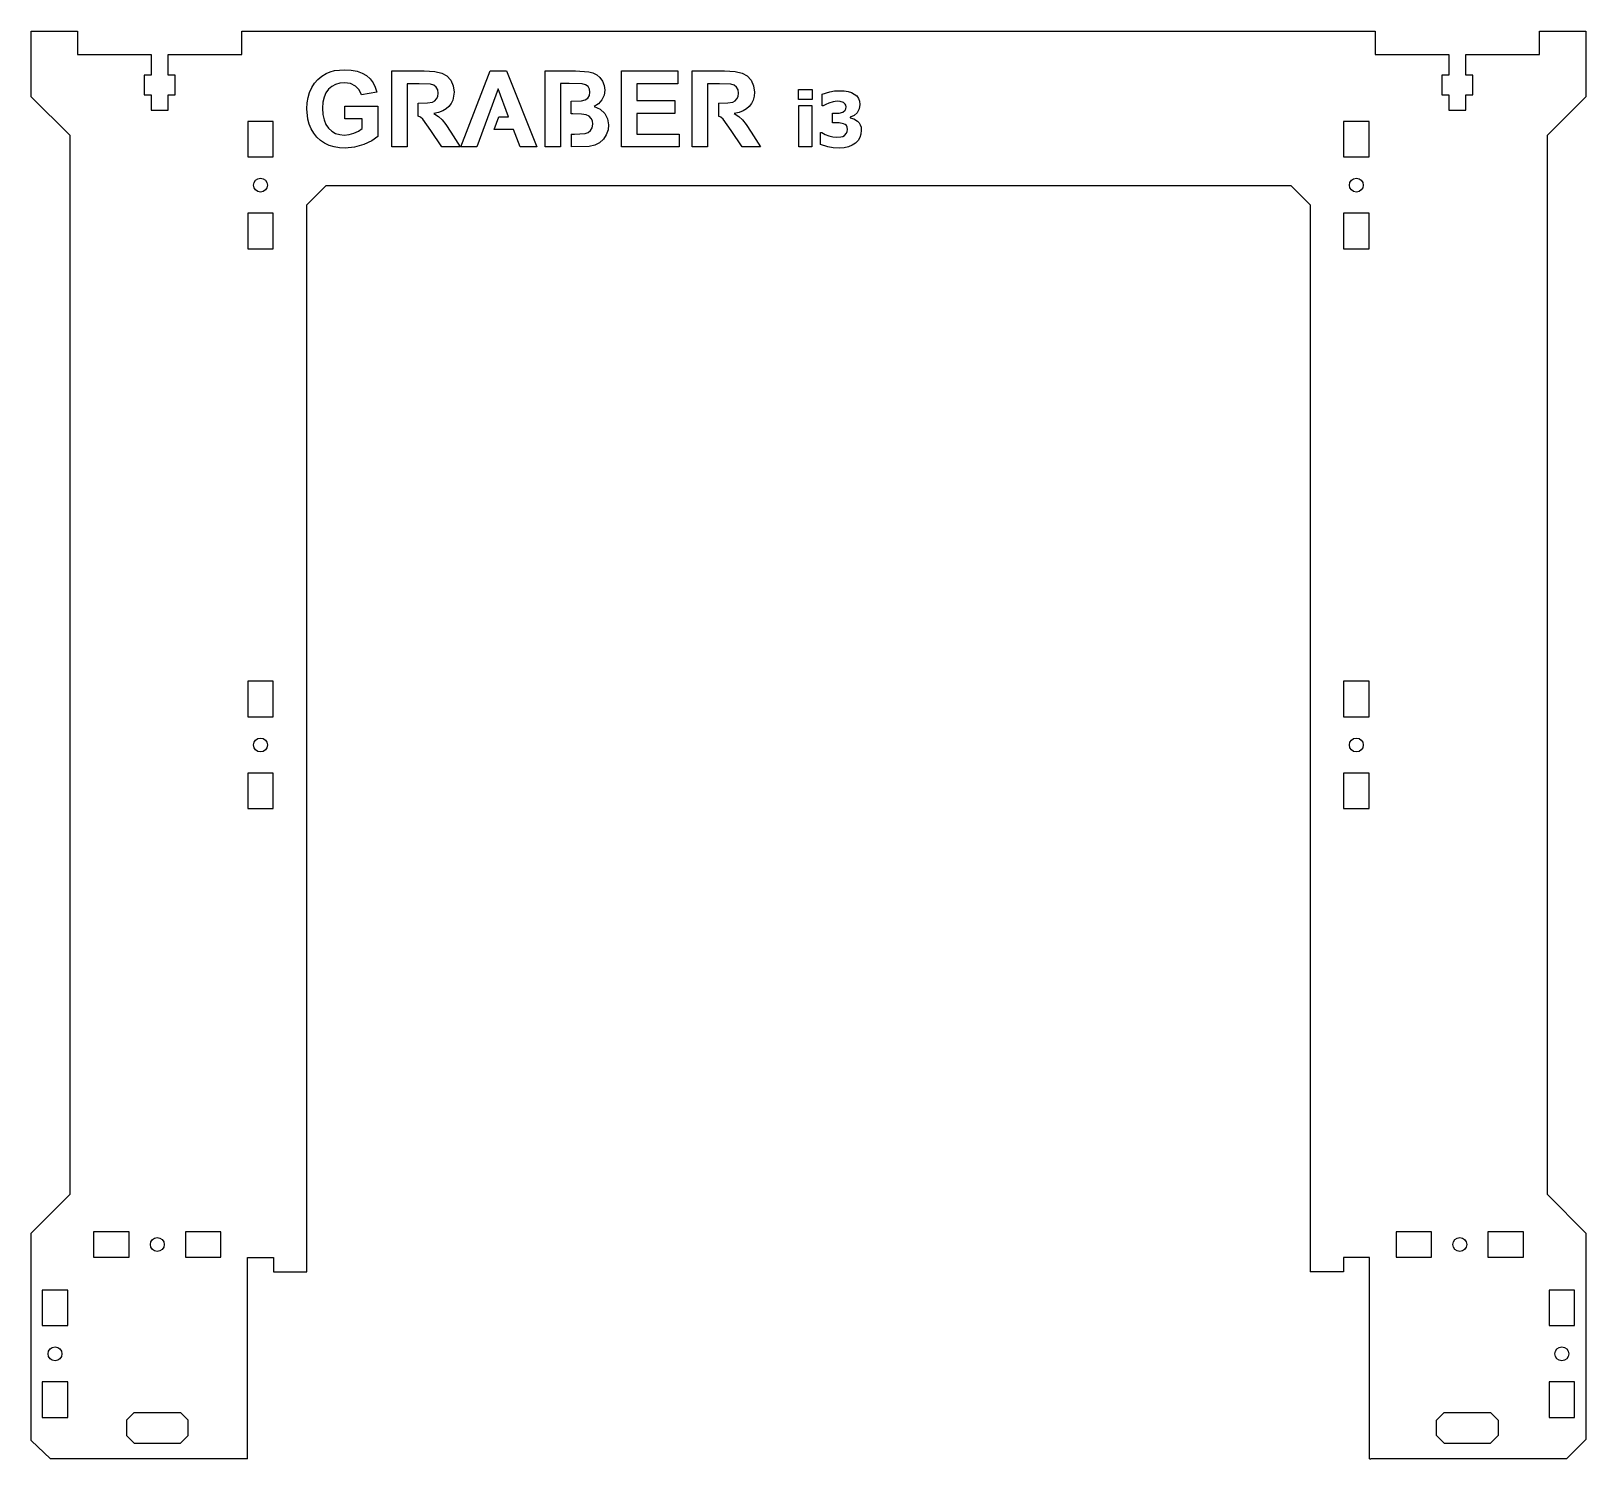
# Model space of a CAD drawing. Header units: inches. Extents: x 30 to 433, y 41 to 411.
import ezdxf

# ---------------------------------------------------------------- set-up
doc = ezdxf.new("R2010")
doc.units = ezdxf.units.IN
doc.header["$MEASUREMENT"] = 0

msp = doc.modelspace()

# ---------------------------------------------------------------- linework, layer by layer
for p, q in [((30.4, 411.13), (42.4, 411.13)), ((30.4, 394.13), (30.4, 411.13)), ((42.4, 411.13), (42.4, 405.03)), ((85, 405.03), (85, 411.13)), ((85, 411.13), (378.75, 411.13)), ((378.75, 411.13), (378.75, 405.03)), ((421.35, 405.03), (421.35, 411.13)), ((421.35, 411.13), (433.35, 411.13)), ((433.35, 411.13), (433.35, 394.13)), ((42.4, 405.03), (61.5, 405.03)), ((61.5, 405.03), (61.5, 399.73)), ((65.9, 405.03), (85, 405.03)), ((65.9, 399.73), (65.9, 405.03)), ((378.75, 405.03), (397.85, 405.03)), ((397.85, 405.03), (397.85, 399.73)), ((402.25, 405.03), (421.35, 405.03)), ((402.25, 399.73), (402.25, 405.03)), ((59.7, 399.73), (59.7, 394.63)), ((61.5, 399.73), (59.7, 399.73)), ((67.7, 399.73), (65.9, 399.73)), ((67.7, 394.63), (67.7, 399.73)), ((104.72, 398.6), (105.74, 399.45)), ((105.74, 399.45), (106.9, 400.15)), ((106.9, 400.15), (107.91, 400.58)), ((107.91, 400.58), (109.03, 400.89)), ((109.03, 400.89), (111.61, 401.13)), ((111.61, 401.13), (113.34, 401.04)), ((113.34, 401.04), (114.87, 400.75)), ((114.87, 400.75), (116.2, 400.27)), ((116.2, 400.27), (117.33, 399.6)), ((117.33, 399.6), (118.27, 398.76)), ((123.91, 381.13), (123.91, 400.8)), ((123.91, 400.8), (132.27, 400.8)), ((132.27, 400.8), (134.99, 400.67)), ((134.99, 400.67), (136.85, 400.27)), ((136.85, 400.27), (138.14, 399.53)), ((138.14, 399.53), (139.14, 398.38)), ((141.74, 381.13), (149.4, 400.8)), ((149.4, 400.8), (153.6, 400.8)), ((153.6, 400.8), (161.47, 381.13)), ((163.59, 381.13), (163.59, 400.8)), ((163.59, 400.8), (171.45, 400.8)), ((171.45, 400.8), (174.93, 400.6)), ((174.93, 400.6), (176.02, 400.3)), ((176.02, 400.3), (176.98, 399.79)), ((176.98, 399.79), (177.81, 399.07)), ((177.81, 399.07), (178.49, 398.15)), ((183.42, 381.13), (183.42, 400.8)), ((183.42, 400.8), (198, 400.8)), ((198, 400.8), (198, 397.47)), ((201.75, 381.13), (201.75, 400.8)), ((201.75, 400.8), (210.11, 400.8)), ((210.11, 400.8), (212.83, 400.67)), ((212.83, 400.67), (214.69, 400.27)), ((214.69, 400.27), (215.98, 399.53)), ((215.98, 399.53), (216.98, 398.38)), ((397.85, 399.73), (396.05, 399.73)), ((396.05, 399.73), (396.05, 394.63)), ((404.05, 399.73), (402.25, 399.73)), ((404.05, 394.63), (404.05, 399.73)), ((102.17, 393.93), (102.57, 395.26)), ((102.57, 395.26), (103.13, 396.49)), ((103.13, 396.49), (103.85, 397.62)), ((103.85, 397.62), (104.72, 398.6)), ((106.8, 395.17), (106.32, 394.04)), ((107.47, 396.09), (106.8, 395.17)), ((108.31, 396.81), (107.47, 396.09)), ((109.28, 397.33), (108.31, 396.81)), ((110.38, 397.64), (109.28, 397.33)), ((111.61, 397.74), (110.38, 397.64)), ((113.19, 397.53), (111.61, 397.74)), ((114.48, 396.9), (113.19, 397.53)), ((115.44, 395.91), (114.48, 396.9)), ((116.04, 394.61), (115.44, 395.91)), ((119.98, 395.35), (116.04, 394.61)), ((118.27, 398.76), (119.02, 397.77)), ((119.02, 397.77), (119.59, 396.63)), ((119.59, 396.63), (119.98, 395.35)), ((130.98, 397.47), (127.88, 397.47)), ((127.88, 397.47), (127.88, 381.13)), ((133.88, 397.4), (130.98, 397.47)), ((134.74, 397.13), (133.88, 397.4)), ((135.37, 396.63), (134.74, 397.13)), ((135.77, 395.93), (135.37, 396.63)), ((135.9, 395.03), (135.77, 395.93)), ((135.8, 394.22), (135.9, 395.03)), ((139.14, 398.38), (139.78, 396.93)), ((139.78, 396.93), (140, 395.29)), ((140, 395.29), (139.91, 394.23)), ((151.45, 396.21), (145.95, 381.13)), ((154.16, 388.91), (151.45, 396.21)), ((169.84, 397.53), (167.56, 397.53)), ((167.56, 397.53), (167.56, 381.13)), ((173.23, 397.46), (169.84, 397.53)), ((174.1, 397.23), (173.23, 397.46)), ((174.73, 396.77), (174.1, 397.23)), ((175.11, 396.11), (174.73, 396.77)), ((175.09, 394.43), (175.23, 395.29)), ((175.23, 395.29), (175.11, 396.11)), ((178.49, 398.15), (178.95, 397.06)), ((179.1, 395.85), (178.91, 394.52)), ((178.95, 397.06), (179.1, 395.85)), ((198, 397.47), (187.39, 397.47)), ((187.39, 397.47), (187.39, 393.11)), ((208.82, 397.47), (205.72, 397.47)), ((205.72, 397.47), (205.72, 381.13)), ((211.72, 397.4), (208.82, 397.47)), ((212.58, 397.13), (211.72, 397.4)), ((213.21, 396.63), (212.58, 397.13)), ((213.61, 395.93), (213.21, 396.63)), ((213.74, 395.03), (213.61, 395.93)), ((213.64, 394.22), (213.74, 395.03)), ((216.98, 398.38), (217.62, 396.93)), ((217.62, 396.93), (217.84, 395.29)), ((217.84, 395.29), (217.75, 394.23)), ((229.26, 393.42), (229.26, 396.04)), ((229.26, 396.04), (232.8, 396.04)), ((232.8, 396.04), (232.8, 393.42)), ((235.39, 394.79), (237.38, 395.4)), ((237.38, 395.4), (238.64, 395.62)), ((238.64, 395.62), (239.93, 395.69)), ((239.93, 395.69), (241.12, 395.64)), ((241.12, 395.64), (242.14, 395.47)), ((242.14, 395.47), (243, 395.2)), ((243, 395.2), (243.73, 394.83)), ((30.4, 394.13), (40.4, 384.13)), ((59.7, 394.63), (61.5, 394.63)), ((61.5, 394.63), (61.5, 390.68)), ((65.9, 394.63), (67.7, 394.63)), ((65.9, 390.68), (65.9, 394.63)), ((101.85, 391.03), (101.93, 392.53)), ((102.13, 388.31), (101.85, 391.03)), ((101.93, 392.53), (102.17, 393.93)), ((106.03, 392.72), (105.94, 391.19)), ((105.94, 391.19), (106.03, 389.55)), ((106.32, 394.04), (106.03, 392.72)), ((111.68, 388.36), (111.68, 391.68)), ((111.68, 391.68), (120.24, 391.68)), ((120.24, 391.68), (120.24, 383.84)), ((130.69, 389.12), (130.69, 392.48)), ((130.69, 392.48), (130.82, 392.48)), ((130.82, 392.48), (133.14, 392.54)), ((133.14, 392.54), (134.39, 392.72)), ((134.39, 392.72), (135.02, 393.05)), ((135.02, 393.05), (135.5, 393.56)), ((135.5, 393.56), (135.8, 394.22)), ((137.96, 390.98), (137.07, 390.45)), ((138.69, 391.63), (137.96, 390.98)), ((139.26, 392.4), (138.69, 391.63)), ((139.67, 393.26), (139.26, 392.4)), ((139.91, 394.23), (139.67, 393.26)), ((170.36, 392.98), (173.05, 393.05)), ((170.36, 389.71), (170.36, 392.98)), ((173.05, 393.05), (173.96, 393.28)), ((173.96, 393.28), (174.65, 393.75)), ((174.65, 393.75), (175.09, 394.43)), ((177.47, 392.3), (176.33, 391.58)), ((176.33, 391.58), (177.92, 390.88)), ((178.35, 393.31), (177.47, 392.3)), ((177.92, 390.88), (179.1, 389.8)), ((178.91, 394.52), (178.35, 393.31)), ((187.39, 393.11), (197.26, 393.11)), ((197.26, 393.11), (197.26, 389.8)), ((208.52, 392.48), (208.53, 389.12)), ((208.52, 392.48), (208.66, 392.48)), ((208.66, 392.48), (210.98, 392.54)), ((210.98, 392.54), (212.23, 392.72)), ((212.23, 392.72), (212.86, 393.05)), ((212.86, 393.05), (213.34, 393.56)), ((213.34, 393.56), (213.64, 394.22)), ((215.8, 390.98), (214.91, 390.45)), ((216.53, 391.63), (215.8, 390.98)), ((217.1, 392.4), (216.53, 391.63)), ((217.51, 393.26), (217.1, 392.4)), ((217.75, 394.23), (217.51, 393.26)), ((232.8, 393.42), (229.26, 393.42)), ((229.35, 381.13), (229.35, 391.89)), ((229.35, 391.89), (232.71, 391.89)), ((232.71, 391.89), (232.71, 381.13)), ((235.39, 391.74), (235.39, 394.79)), ((235.69, 391.74), (235.39, 391.74)), ((236.34, 392.11), (235.69, 391.74)), ((237.18, 392.5), (236.34, 392.11)), ((238.24, 392.82), (237.18, 392.5)), ((239.32, 392.94), (238.24, 392.82)), ((240.1, 392.89), (239.32, 392.94)), ((240.91, 392.66), (240.1, 392.89)), ((241.4, 392.23), (240.91, 392.66)), ((241.39, 390.65), (241.55, 391.03)), ((241.55, 391.92), (241.4, 392.23)), ((241.61, 391.53), (241.55, 391.92)), ((241.55, 391.03), (241.61, 391.53)), ((243.73, 394.83), (244.37, 394.32)), ((244.37, 394.32), (244.82, 393.69)), ((245.01, 390.98), (244.48, 389.99)), ((244.82, 393.69), (245.1, 392.95)), ((245.19, 392.12), (245.01, 390.98)), ((245.1, 392.95), (245.19, 392.12)), ((396.05, 394.63), (397.85, 394.63)), ((397.85, 394.63), (397.85, 390.68)), ((402.25, 390.68), (402.25, 394.63)), ((402.25, 394.63), (404.05, 394.63)), ((423.35, 384.13), (433.35, 394.13)), ((61.5, 390.68), (65.9, 390.68)), ((93.15, 387.73), (86.55, 387.73)), ((86.55, 387.73), (86.55, 378.53)), ((93.15, 378.53), (93.15, 387.73)), ((102.5, 387.03), (102.13, 388.31)), ((103, 385.8), (102.5, 387.03)), ((106.03, 389.55), (106.33, 388.13)), ((106.33, 388.13), (106.81, 386.93)), ((106.81, 386.93), (107.49, 385.94)), ((116.23, 388.36), (111.68, 388.36)), ((116.23, 385.87), (116.23, 388.36)), ((131.3, 388.81), (130.69, 389.12)), ((131.88, 388.3), (131.3, 388.81)), ((133.97, 385.41), (131.88, 388.3)), ((136.02, 390.07), (134.8, 389.81)), ((134.8, 389.81), (135.98, 389.02)), ((135.98, 389.02), (136.93, 388.16)), ((137.07, 390.45), (136.02, 390.07)), ((136.93, 388.16), (137.91, 386.92)), ((137.91, 386.92), (139.19, 384.97)), ((150.37, 385.6), (151.59, 388.91)), ((151.59, 388.91), (154.16, 388.91)), ((170.77, 389.71), (170.36, 389.71)), ((173, 389.63), (170.77, 389.71)), ((174.29, 389.42), (173, 389.63)), ((175, 389.06), (174.29, 389.42)), ((175.53, 388.52), (175, 389.06)), ((175.85, 387.84), (175.53, 388.52)), ((175.82, 386.08), (175.96, 387.02)), ((175.96, 387.02), (175.85, 387.84)), ((179.1, 389.8), (179.82, 388.43)), ((179.82, 388.43), (180.06, 386.83)), ((180.06, 386.83), (179.91, 385.51)), ((197.26, 389.8), (187.39, 389.8)), ((187.39, 389.8), (187.39, 384.45)), ((209.14, 388.81), (208.53, 389.12)), ((209.72, 388.3), (209.14, 388.81)), ((211.81, 385.41), (209.72, 388.3)), ((213.86, 390.07), (212.64, 389.81)), ((212.64, 389.81), (213.82, 389.02)), ((213.82, 389.02), (214.77, 388.16)), ((214.91, 390.45), (213.86, 390.07)), ((214.77, 388.16), (215.75, 386.92)), ((215.75, 386.92), (217.03, 384.97)), ((238.1, 387.34), (238.1, 389.85)), ((238.1, 389.85), (238.66, 389.85)), ((238.71, 387.34), (238.1, 387.34)), ((238.66, 389.85), (239.86, 389.91)), ((239.84, 387.32), (238.71, 387.34)), ((240.94, 387.14), (239.84, 387.32)), ((239.86, 389.91), (240.79, 390.14)), ((240.79, 390.14), (241.39, 390.65)), ((241.36, 386.94), (240.94, 387.14)), ((241.68, 386.65), (241.36, 386.94)), ((243.67, 389.24), (242.63, 388.81)), ((242.63, 388.81), (242.63, 388.67)), ((242.63, 388.67), (243.62, 388.41)), ((243.62, 388.41), (244.56, 387.82)), ((244.48, 389.99), (243.67, 389.24)), ((244.56, 387.82), (244.96, 387.39)), ((244.96, 387.39), (245.28, 386.86)), ((245.28, 386.86), (245.49, 386.21)), ((370.55, 387.73), (370.55, 378.53)), ((377.15, 387.73), (370.55, 387.73)), ((377.15, 378.53), (377.15, 387.73)), ((397.85, 390.68), (402.25, 390.68)), ((40.4, 384.13), (40.4, 109.63)), ((103.65, 384.66), (103, 385.8)), ((104.44, 383.67), (103.65, 384.66)), ((105.37, 382.81), (104.44, 383.67)), ((106.45, 382.09), (105.37, 382.81)), ((107.49, 385.94), (108.33, 385.18)), ((108.33, 385.18), (109.29, 384.63)), ((109.29, 384.63), (110.37, 384.3)), ((110.37, 384.3), (111.57, 384.19)), ((111.57, 384.19), (112.82, 384.31)), ((112.82, 384.31), (114.07, 384.68)), ((114.07, 384.68), (115.24, 385.22)), ((115.24, 385.22), (116.23, 385.87)), ((120.24, 383.84), (118.71, 382.71)), ((136.84, 381.13), (133.97, 385.41)), ((139.19, 384.97), (141.59, 381.13)), ((155.43, 385.6), (150.37, 385.6)), ((157.15, 381.13), (155.43, 385.6)), ((170.36, 384.45), (170.36, 381.14)), ((170.36, 384.45), (171.24, 384.45)), ((171.24, 384.45), (173.96, 384.57)), ((173.96, 384.57), (174.76, 384.84)), ((174.76, 384.84), (175.4, 385.35)), ((175.4, 385.35), (175.82, 386.08)), ((178.7, 383.09), (177.73, 382.2)), ((179.44, 384.23), (178.7, 383.09)), ((179.91, 385.51), (179.44, 384.23)), ((187.39, 384.45), (198.37, 384.45)), ((198.37, 384.45), (198.37, 381.13)), ((214.68, 381.13), (211.81, 385.41)), ((217.03, 384.97), (219.43, 381.13)), ((234.98, 381.74), (234.98, 384.83)), ((234.98, 384.83), (235.32, 384.83)), ((235.32, 384.83), (236.18, 384.37)), ((236.18, 384.37), (237.17, 383.97)), ((237.17, 383.97), (238.18, 383.7)), ((238.18, 383.7), (239.1, 383.61)), ((239.1, 383.61), (240.22, 383.7)), ((240.22, 383.7), (240.78, 383.84)), ((240.78, 383.84), (241.24, 384.09)), ((241.24, 384.09), (241.76, 384.68)), ((241.89, 386.23), (241.68, 386.65)), ((241.76, 384.68), (241.91, 385.11)), ((241.96, 385.67), (241.89, 386.23)), ((241.91, 385.11), (241.96, 385.67)), ((245.17, 383.55), (244.7, 382.75)), ((245.46, 384.46), (245.17, 383.55)), ((245.56, 385.45), (245.46, 384.46)), ((245.49, 386.21), (245.56, 385.45)), ((423.35, 109.63), (423.35, 384.13)), ((107.64, 381.53), (106.45, 382.09)), ((108.94, 381.12), (107.64, 381.53)), ((110.33, 380.88), (108.94, 381.12)), ((111.83, 380.8), (110.33, 380.88)), ((114.24, 381.03), (111.83, 380.8)), ((116.62, 381.72), (114.24, 381.03)), ((118.71, 382.71), (116.62, 381.72)), ((127.88, 381.13), (123.91, 381.13)), ((141.59, 381.13), (136.84, 381.13)), ((145.95, 381.13), (141.74, 381.13)), ((161.47, 381.13), (157.15, 381.13)), ((167.56, 381.13), (163.59, 381.13)), ((175.07, 381.27), (170.36, 381.14)), ((176.53, 381.59), (175.07, 381.27)), ((177.73, 382.2), (176.53, 381.59)), ((198.37, 381.13), (183.42, 381.13)), ((205.72, 381.13), (201.75, 381.13)), ((219.43, 381.13), (214.68, 381.13)), ((232.71, 381.13), (229.35, 381.13)), ((236.92, 381.11), (234.98, 381.74)), ((238.23, 380.91), (236.92, 381.11)), ((239.78, 380.84), (238.23, 380.91)), ((241.13, 380.92), (239.78, 380.84)), ((242.26, 381.16), (241.13, 380.92)), ((243.22, 381.55), (242.26, 381.16)), ((244.04, 382.08), (243.22, 381.55)), ((244.7, 382.75), (244.04, 382.08)), ((86.55, 378.53), (93.15, 378.53)), ((370.55, 378.53), (377.15, 378.53)), ((101.85, 366.13), (106.85, 371.13)), ((106.85, 371.13), (356.85, 371.13)), ((356.85, 371.13), (361.85, 366.13)), ((86.55, 363.93), (86.55, 354.73)), ((93.15, 363.93), (86.55, 363.93)), ((93.15, 354.73), (93.15, 363.93)), ((101.85, 89.64), (101.85, 366.13)), ((361.85, 366.13), (361.85, 89.64)), ((377.15, 363.93), (370.55, 363.93)), ((370.55, 363.93), (370.55, 354.73)), ((377.15, 354.73), (377.15, 363.93)), ((86.55, 354.73), (93.15, 354.73)), ((370.55, 354.73), (377.15, 354.73)), ((93.15, 242.64), (86.55, 242.64)), ((86.55, 242.64), (86.55, 233.44)), ((93.15, 233.44), (93.15, 242.64)), ((377.15, 242.64), (370.55, 242.64)), ((370.55, 242.64), (370.55, 233.44)), ((377.15, 233.44), (377.15, 242.64)), ((86.55, 233.44), (93.15, 233.44)), ((370.55, 233.44), (377.15, 233.44)), ((93.15, 218.84), (86.55, 218.84)), ((86.55, 218.84), (86.55, 209.64)), ((93.15, 209.64), (93.15, 218.84)), ((370.55, 218.84), (370.55, 209.64)), ((377.15, 218.84), (370.55, 218.84)), ((377.15, 209.64), (377.15, 218.84)), ((86.55, 209.64), (93.15, 209.64)), ((370.55, 209.64), (377.15, 209.64)), ((30.4, 99.63), (40.4, 109.63)), ((433.35, 99.63), (423.35, 109.63)), ((30.4, 45.94), (30.4, 99.63)), ((55.8, 99.98), (46.6, 99.98)), ((46.6, 99.98), (46.6, 93.38)), ((55.8, 93.38), (55.8, 99.98)), ((70.4, 99.98), (70.4, 93.38)), ((79.6, 99.98), (70.4, 99.98)), ((79.6, 93.38), (79.6, 99.98)), ((384.15, 99.98), (384.15, 93.38)), ((393.35, 99.98), (384.15, 99.98)), ((393.35, 93.38), (393.35, 99.98)), ((417.15, 99.98), (407.95, 99.98)), ((407.95, 99.98), (407.95, 93.38)), ((417.15, 93.38), (417.15, 99.98)), ((433.35, 99.63), (433.35, 46.13)), ((46.6, 93.38), (55.8, 93.38)), ((70.4, 93.38), (79.6, 93.38)), ((86.5, 41.14), (86.5, 93.33)), ((86.5, 93.33), (93.2, 93.33)), ((93.2, 93.33), (93.2, 89.64)), ((377.25, 93.33), (370.5, 93.33)), ((370.5, 93.33), (370.5, 89.64)), ((377.25, 41.14), (377.25, 93.33)), ((384.15, 93.38), (393.35, 93.38)), ((407.95, 93.38), (417.15, 93.38)), ((93.2, 89.64), (101.85, 89.64)), ((370.5, 89.64), (361.85, 89.64)), ((39.9, 84.88), (33.3, 84.88)), ((33.3, 84.88), (33.3, 75.68)), ((39.9, 75.68), (39.9, 84.88)), ((430.4, 84.88), (423.8, 84.88)), ((423.8, 84.88), (423.8, 75.68)), ((430.4, 75.68), (430.4, 84.88)), ((33.3, 75.68), (39.9, 75.68)), ((423.8, 75.68), (430.4, 75.68)), ((39.9, 61.08), (33.3, 61.08)), ((33.3, 61.08), (33.3, 51.88)), ((39.9, 51.88), (39.9, 61.08)), ((423.8, 61.08), (423.8, 51.88)), ((430.4, 61.08), (423.8, 61.08)), ((430.4, 51.88), (430.4, 61.08)), ((55.1, 51.17), (57.1, 53.17)), ((57.1, 53.17), (69.09, 53.17)), ((71.09, 51.17), (69.09, 53.17)), ((396.6, 53.17), (394.6, 51.17)), ((396.6, 53.17), (408.59, 53.17)), ((410.59, 51.17), (408.59, 53.17)), ((33.3, 51.88), (39.9, 51.88)), ((55.1, 51.17), (55.1, 47.17)), ((71.09, 47.17), (71.09, 51.17)), ((394.6, 47.17), (394.6, 51.17)), ((410.59, 51.17), (410.59, 47.17)), ((423.8, 51.88), (430.4, 51.88)), ((35.4, 41.13), (30.4, 45.94)), ((55.1, 47.17), (57.1, 45.17)), ((57.1, 45.17), (69.09, 45.17)), ((69.09, 45.17), (71.09, 47.17)), ((394.6, 47.17), (396.6, 45.17)), ((396.6, 45.17), (408.59, 45.17)), ((408.59, 45.17), (410.59, 47.17)), ((433.35, 46.13), (428.35, 41.13)), ((86.05, 41.13), (35.4, 41.13)), ((86.5, 41.14), (86.05, 41.13)), ((377.25, 41.14), (377.65, 41.13)), ((428.35, 41.13), (377.65, 41.13))]:
    msp.add_line(p, q)
for centre in [(89.85, 371.23), (373.85, 371.23), (89.85, 226.14), (373.85, 226.14), (63.1, 96.68), (400.65, 96.68), (36.6, 68.38), (427.1, 68.38)]:
    msp.add_circle(centre, 1.8)

doc.saveas('drawing.dxf')
